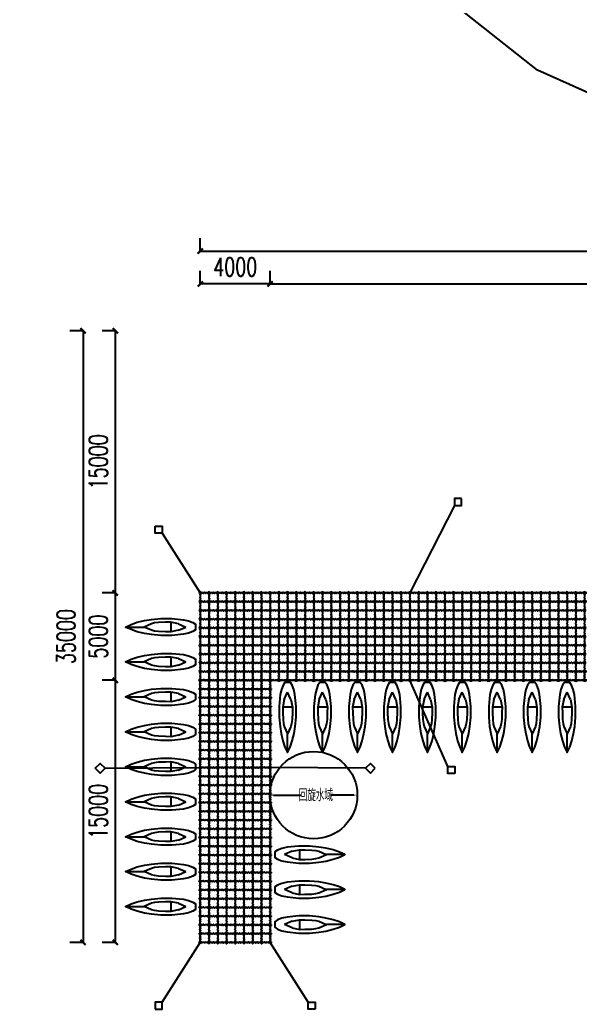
# Model space of a CAD drawing. Extents: x -2575501 to 16617496, y -2334620 to 1078419.
# Drawn here: x 7800254 to 7832337, y 340673 to 397293 of the extents above; entities that cross this region are included whole.
import ezdxf

# ---------------------------------------------------------------- set-up
doc = ezdxf.new("R2010")
doc.units = 0
doc.header["$LTSCALE"] = 10
doc.header["$MEASUREMENT"] = 0
for name, color, linetype in [('W-FLOAT_BOWL浮筒', 253, 'Continuous'), ('固定锚', 5, 'Continuous'), ('平面配景', 7, 'Continuous')]:
    doc.layers.add(name, color=color, linetype=linetype)
doc.styles.add('STANDARD_T3', font='simplex.shx', dxfattribs={"width": 0.7, "bigfont": 'gbcbig.shx'})
doc.dimstyles.new('W&&200', dxfattribs={"dimtxt": 700, "dimasz": 200, "dimexe": 500, "dimexo": 600, "dimgap": 200, "dimtad": 1, "dimdec": 0, "dimzin": 0, "dimdsep": 46, "dimtxsty": 'STANDARD_T3', "dimcen": 0.09, "dimclrd": 1, "dimclre": 1, "dimclrt": 7, "dimazin": 2, "dimtfac": 1, "dimtdec": 0, "dimtix": 1, "dimtmove": 2, "dimatfit": 3, "dimfxl": 100, "dimtolj": 1, "dimtzin": 0, "dimarcsym": 0})
doc.dimstyles.new('W__300', dxfattribs={"dimtxt": 1050, "dimasz": 300, "dimexe": 750, "dimexo": 900, "dimgap": 450, "dimtad": 1, "dimdec": 0, "dimzin": 0, "dimdsep": 46, "dimtxsty": 'STANDARD_T3', "dimblk": 'ARCHTICK', "dimcen": 0.09, "dimclrd": 1, "dimclre": 1, "dimclrt": 2, "dimadec": 0, "dimazin": 0, "dimtfac": 1, "dimtdec": 0, "dimtix": 1, "dimtmove": 2, "dimatfit": 3, "dimldrblk": 'ARCHTICK', "dimfxl": 1, "dimtolj": 1, "dimtzin": 0, "dimarcsym": 0})

# ---------------------------------------------------------------- blocks, each defined once
blk = doc.blocks.new('橙浮筒')
at = {"layer": 'W-FLOAT_BOWL浮筒', "color": 30}
for p, q in [((-549, 527), (-527, 549)), ((-549, 473), (-521, 445)), ((-549, 27), (-521, 55)), ((-516, 261), (-516, 239)), ((-484, 301), (-513, 268)), ((-484, 199), (-513, 232)), ((-500, 395), (-500, 351)), ((-500, 149), (-500, 105)), ((-484, 329), (-497, 345)), ((-484, 171), (-497, 155)), ((-481, 307), (-481, 323)), ((-481, 193), (-481, 177)), ((-445, 479), (-479, 445)), ((-479, 55), (-445, 21)), ((-473, 549), (-445, 521)), ((-351, 500), (-395, 500)), ((-351, 0), (-395, 0)), ((-329, 484), (-345, 497)), ((-307, 481), (-323, 481)), ((-301, 484), (-268, 513)), ((-297, -13), (-264, 16)), ((-239, 516), (-261, 516)), ((-242, 19), (-258, 19)), ((-203, -13), (-236, 16)), ((-199, 484), (-232, 513)), ((-193, 481), (-177, 481)), ((-171, 484), (-155, 497)), ((-105, 500), (-149, 500)), ((-105, 0), (-149, 0)), ((-27, 549), (-55, 521)), ((-55, 479), (-21, 445)), ((-21, 55), (-55, 21)), ((-19, 258), (-19, 242)), ((13, 297), (-16, 264)), ((13, 203), (-16, 236)), ((0, 395), (0, 351)), ((0, 149), (0, 105)), ((13, 333), (3, 345)), ((13, 167), (3, 155)), ((16, 304), (16, 326)), ((16, 196), (16, 174)), ((49, 473), (21, 445)), ((49, 27), (21, 55)), ((27, 549), (49, 527)), ((-527, -49), (-549, -27)), ((-473, -49), (-445, -21)), ((-333, -13), (-345, -3)), ((-304, -16), (-326, -16)), ((-196, -16), (-174, -16)), ((-167, -13), (-155, -3)), ((-27, -49), (-55, -21)), ((49, -27), (27, -49))]:
    blk.add_line(p, q, dxfattribs=at)
for centre, radius, start, end in [((-522, 500), 38, 135, 225), ((-522, 0), 38, 135, 225), ((-524, 500), 7, 90, 270), ((-524, 0), 7, 90, 270), ((-500, 522), 38, 45, 135), ((-500, 500), 25, 106.2602, 163.7398), ((-500, 500), 25, 196.2602, 253.7398), ((-500, 0), 25, 106.2602, 163.7398), ((-570, 395), 70, 0, 45), ((-570, 105), 70, 315, 0), ((-506, 261), 10, 137.7263, 180), ((-506, 239), 10, 180, 222.2737), ((-500, 524), 7, 0, 180), ((-500, 476), 7, 180, 0), ((-500, 24), 7, 0, 180), ((-430, 395), 70, 135, 180), ((-490, 351), 10, 180, 222.2737), ((-490, 149), 10, 137.7263, 180), ((-430, 105), 70, 180, 225), ((-500, 500), 25, 16.2602, 73.7398), ((-500, 500), 25, 286.2602, 343.7398), ((-500, 0), 25, 16.2602, 73.7398), ((-491, 323), 10, 0, 42.2737), ((-491, 307), 10, 317.7263, 0), ((-491, 193), 10, 0, 42.2737), ((-491, 177), 10, 317.7263, 0), ((-476, 500), 7, 270, 90), ((-476, 0), 7, 270, 90), ((-395, 570), 70, 225, 270), ((-395, 430), 70, 90, 135), ((-395, 70), 70, 225, 270), ((-395, -70), 70, 90, 135), ((-351, 490), 10, 47.7263, 90), ((-351, -10), 10, 47.7263, 90), ((-323, 491), 10, 227.7263, 270), ((-307, 491), 10, 270, 312.2737), ((-261, 506), 10, 90, 132.2737), ((-258, 9), 10, 90, 132.2737), ((-242, 9), 10, 47.7263, 90), ((-239, 506), 10, 47.7263, 90), ((-193, 491), 10, 227.7263, 270), ((-177, 491), 10, 270, 312.2737), ((-149, 490), 10, 90, 132.2737), ((-149, -10), 10, 90, 132.2737), ((-105, 570), 70, 270, 315), ((-105, 430), 70, 45, 90), ((-105, 70), 70, 270, 315), ((-105, -70), 70, 45, 90), ((-24, 500), 7, 90, 270), ((-24, 0), 7, 90, 270), ((0, 522), 38, 45, 135), ((0, 500), 25, 106.2602, 163.7398), ((0, 500), 25, 196.2602, 253.7398), ((0, 0), 25, 106.2602, 163.7398), ((-70, 395), 70, 0, 45), ((-70, 105), 70, 315, 0), ((-9, 258), 10, 137.7263, 180), ((-9, 242), 10, 180, 222.2737), ((0, 524), 7, 0, 180), ((0, 476), 7, 180, 0), ((0, 24), 7, 0, 180), ((70, 395), 70, 135, 180), ((10, 351), 10, 180, 222.2737), ((10, 149), 10, 137.7263, 180), ((70, 105), 70, 180, 225), ((0, 500), 25, 16.2602, 73.7398), ((0, 500), 25, 286.2602, 343.7398), ((0, 0), 25, 16.2602, 73.7398), ((6, 326), 10, 0, 42.2737), ((6, 304), 10, 317.7263, 0), ((6, 196), 10, 0, 42.2737), ((6, 174), 10, 317.7263, 0), ((24, 500), 7, 270, 90), ((24, 0), 7, 270, 90), ((22, 500), 38, 315, 45), ((22, 0), 38, 315, 45), ((-500, -22), 38, 225, 315), ((-500, 0), 25, 196.2602, 253.7398), ((-500, -24), 7, 180, 0), ((-500, 0), 25, 286.2602, 343.7398), ((-326, -6), 10, 227.7263, 270), ((-304, -6), 10, 270, 312.2737), ((-196, -6), 10, 227.7263, 270), ((-174, -6), 10, 270, 312.2737), ((0, -22), 38, 225, 315), ((0, 0), 25, 196.2602, 253.7398), ((0, -24), 7, 180, 0), ((0, 0), 25, 286.2602, 343.7398)]:
    blk.add_arc(centre, radius, start, end, dxfattribs=at)
blk = doc.blocks.new('*U209')
blk.add_blockref('橙浮筒', (250, -250))
blk = doc.blocks.new('*U210')
at = {"color": 0, "linetype": 'ByBlock', "lineweight": -2, "transparency": 16777216}
for p in [(0, 0), (500, 0), (1000, 0), (1500, 0), (2000, 0), (2500, 0), (3000, 0), (3500, 0), (4000, 0), (4500, 0), (5000, 0), (5500, 0), (6000, 0), (6500, 0), (7000, 0), (7500, 0), (8000, 0), (8500, 0), (9000, 0), (9500, 0), (10000, 0), (10500, 0), (11000, 0), (11500, 0), (12000, 0), (12500, 0), (13000, 0), (13500, 0), (14000, 0), (14500, 0), (15000, 0), (15500, 0), (16000, 0), (16500, 0), (17000, 0), (17500, 0), (18000, 0), (18500, 0), (19000, 0), (19500, 0), (20000, 0), (20500, 0), (21000, 0), (21500, 0), (22000, 0), (22500, 0), (23000, 0), (23500, 0), (24000, 0), (24500, 0), (25000, 0), (25500, 0), (26000, 0), (26500, 0), (27000, 0), (27500, 0), (28000, 0), (28500, 0), (29000, 0), (29500, 0), (30000, 0), (30500, 0), (31000, 0), (31500, 0), (32000, 0), (32500, 0), (33000, 0), (33500, 0), (34000, 0), (34500, 0), (35000, 0), (35500, 0), (36000, 0), (36500, 0), (37000, 0), (37500, 0), (38000, 0), (38500, 0), (39000, 0), (39500, 0), (40000, 0), (40500, 0), (41000, 0), (41500, 0), (42000, 0), (42500, 0), (43000, 0), (43500, 0), (44000, 0), (44500, 0), (45000, 0), (45500, 0), (46000, 0), (46500, 0), (47000, 0), (47500, 0), (48000, 0)]:
    blk.add_blockref('*U209', p, dxfattribs=at)
blk = doc.blocks.new('*U225')
blk.add_blockref('橙浮筒', (250, -250))
blk = doc.blocks.new('*U226')
at = {"color": 0, "linetype": 'ByBlock', "lineweight": -2, "transparency": 16777216}
for p in [(0, 0), (0, -500), (0, -1000), (0, -1500), (0, -2000), (0, -2500), (0, -3000), (0, -3500), (0, -4000)]:
    blk.add_blockref('*U225', p, dxfattribs=at)
blk = doc.blocks.new('*U229')
blk.add_blockref('橙浮筒', (250, -250))
blk = doc.blocks.new('*U230')
at = {"color": 0, "linetype": 'ByBlock', "lineweight": -2, "transparency": 16777216}
for p in [(0, 0), (500, 0), (1000, 0), (1500, 0), (2000, 0), (2500, 0), (3000, 0), (3500, 0), (4000, 0), (4500, 0), (5000, 0), (5500, 0), (6000, 0), (6500, 0), (7000, 0), (7500, 0), (8000, 0), (8500, 0), (9000, 0), (9500, 0), (10000, 0), (10500, 0), (11000, 0), (11500, 0), (12000, 0), (12500, 0), (13000, 0), (13500, 0), (14000, 0), (14500, 0), (15000, 0), (15500, 0), (16000, 0), (16500, 0), (17000, 0), (17500, 0), (18000, 0), (18500, 0), (19000, 0), (19500, 0), (20000, 0), (20500, 0), (21000, 0), (21500, 0), (22000, 0), (22500, 0), (23000, 0), (23500, 0), (24000, 0), (24500, 0), (25000, 0), (25500, 0), (26000, 0), (26500, 0), (27000, 0), (27500, 0)]:
    blk.add_blockref('*U229', p, dxfattribs=at)
blk = doc.blocks.new('*U231')
blk.add_blockref('橙浮筒', (250, -250))
blk = doc.blocks.new('*U232')
at = {"color": 0, "linetype": 'ByBlock', "lineweight": -2, "transparency": 16777216}
for p in [(0, 0), (0, -500), (0, -1000), (0, -1500), (0, -2000), (0, -2500), (0, -3000), (0, -3500), (0, -4000), (0, -4500), (0, -5000), (0, -5500), (0, -6000), (0, -6500), (0, -7000), (0, -7500), (0, -8000), (0, -8500), (0, -9000), (0, -9500), (0, -10000), (0, -10500), (0, -11000), (0, -11500), (0, -12000), (0, -12500), (0, -13000), (0, -13500), (0, -14000), (0, -14500)]:
    blk.add_blockref('*U231', p, dxfattribs=at)
blk = doc.blocks.new('*U217')
blk.add_blockref('橙浮筒', (250, -250))
blk = doc.blocks.new('*U218')
at = {"color": 0, "linetype": 'ByBlock', "lineweight": -2, "transparency": 16777216}
for p in [(0, 0), (0, -500), (0, -1000), (0, -1500), (0, -2000), (0, -2500), (0, -3000), (0, -3500), (0, -4000), (0, -4500), (0, -5000), (0, -5500), (0, -6000), (0, -6500), (0, -7000), (0, -7500), (0, -8000), (0, -8500), (0, -9000), (0, -9500), (0, -10000), (0, -10500), (0, -11000), (0, -11500), (0, -12000), (0, -12500), (0, -13000), (0, -13500), (0, -14000), (0, -14500)]:
    blk.add_blockref('*U217', p, dxfattribs=at)
blk = doc.blocks.new('*U215')
blk.add_blockref('橙浮筒', (250, -250))
blk = doc.blocks.new('*U216')
at = {"color": 0, "linetype": 'ByBlock', "lineweight": -2, "transparency": 16777216}
for p in [(0, 0), (500, 0), (1000, 0), (1500, 0), (2000, 0), (2500, 0)]:
    blk.add_blockref('*U215', p, dxfattribs=at)
blk = doc.blocks.new('蓝浮筒')
at = {"layer": 'W-FLOAT_BOWL浮筒', "color": 5}
for p, q in [((-549, 527), (-527, 549)), ((-549, 473), (-521, 445)), ((-549, 27), (-521, 55)), ((-516, 261), (-516, 239)), ((-484, 301), (-513, 268)), ((-484, 199), (-513, 232)), ((-500, 395), (-500, 351)), ((-500, 149), (-500, 105)), ((-484, 329), (-497, 345)), ((-484, 171), (-497, 155)), ((-481, 307), (-481, 323)), ((-481, 193), (-481, 177)), ((-445, 479), (-479, 445)), ((-479, 55), (-445, 21)), ((-473, 549), (-445, 521)), ((-351, 500), (-395, 500)), ((-351, 0), (-395, 0)), ((-329, 484), (-345, 497)), ((-307, 481), (-323, 481)), ((-301, 484), (-268, 513)), ((-297, -13), (-264, 16)), ((-239, 516), (-261, 516)), ((-242, 19), (-258, 19)), ((-203, -13), (-236, 16)), ((-199, 484), (-232, 513)), ((-193, 481), (-177, 481)), ((-171, 484), (-155, 497)), ((-105, 500), (-149, 500)), ((-105, 0), (-149, 0)), ((-27, 549), (-55, 521)), ((-55, 479), (-21, 445)), ((-21, 55), (-55, 21)), ((-19, 258), (-19, 242)), ((13, 297), (-16, 264)), ((13, 203), (-16, 236)), ((0, 395), (0, 351)), ((0, 149), (0, 105)), ((13, 333), (3, 345)), ((13, 167), (3, 155)), ((16, 304), (16, 326)), ((16, 196), (16, 174)), ((49, 473), (21, 445)), ((49, 27), (21, 55)), ((27, 549), (49, 527)), ((-527, -49), (-549, -27)), ((-473, -49), (-445, -21)), ((-333, -13), (-345, -3)), ((-304, -16), (-326, -16)), ((-196, -16), (-174, -16)), ((-167, -13), (-155, -3)), ((-27, -49), (-55, -21)), ((49, -27), (27, -49))]:
    blk.add_line(p, q, dxfattribs=at)
for centre, radius, start, end in [((-522, 500), 38, 135, 225), ((-522, 0), 38, 135, 225), ((-524, 500), 7, 90, 270), ((-524, 0), 7, 90, 270), ((-500, 522), 38, 45, 135), ((-500, 500), 25, 106.2602, 163.7398), ((-500, 500), 25, 196.2602, 253.7398), ((-500, 0), 25, 106.2602, 163.7398), ((-570, 395), 70, 0, 45), ((-570, 105), 70, 315, 0), ((-506, 261), 10, 137.7263, 180), ((-506, 239), 10, 180, 222.2737), ((-500, 524), 7, 0, 180), ((-500, 476), 7, 180, 0), ((-500, 24), 7, 0, 180), ((-430, 395), 70, 135, 180), ((-490, 351), 10, 180, 222.2737), ((-490, 149), 10, 137.7263, 180), ((-430, 105), 70, 180, 225), ((-500, 500), 25, 16.2602, 73.7398), ((-500, 500), 25, 286.2602, 343.7398), ((-500, 0), 25, 16.2602, 73.7398), ((-491, 323), 10, 0, 42.2737), ((-491, 307), 10, 317.7263, 0), ((-491, 193), 10, 0, 42.2737), ((-491, 177), 10, 317.7263, 0), ((-476, 500), 7, 270, 90), ((-476, 0), 7, 270, 90), ((-395, 570), 70, 225, 270), ((-395, 430), 70, 90, 135), ((-395, 70), 70, 225, 270), ((-395, -70), 70, 90, 135), ((-351, 490), 10, 47.7263, 90), ((-351, -10), 10, 47.7263, 90), ((-323, 491), 10, 227.7263, 270), ((-307, 491), 10, 270, 312.2737), ((-261, 506), 10, 90, 132.2737), ((-258, 9), 10, 90, 132.2737), ((-242, 9), 10, 47.7263, 90), ((-239, 506), 10, 47.7263, 90), ((-193, 491), 10, 227.7263, 270), ((-177, 491), 10, 270, 312.2737), ((-149, 490), 10, 90, 132.2737), ((-149, -10), 10, 90, 132.2737), ((-105, 570), 70, 270, 315), ((-105, 430), 70, 45, 90), ((-105, 70), 70, 270, 315), ((-105, -70), 70, 45, 90), ((-24, 500), 7, 90, 270), ((-24, 0), 7, 90, 270), ((0, 522), 38, 45, 135), ((0, 500), 25, 106.2602, 163.7398), ((0, 500), 25, 196.2602, 253.7398), ((0, 0), 25, 106.2602, 163.7398), ((-70, 395), 70, 0, 45), ((-70, 105), 70, 315, 0), ((-9, 258), 10, 137.7263, 180), ((-9, 242), 10, 180, 222.2737), ((0, 524), 7, 0, 180), ((0, 476), 7, 180, 0), ((0, 24), 7, 0, 180), ((70, 395), 70, 135, 180), ((10, 351), 10, 180, 222.2737), ((10, 149), 10, 137.7263, 180), ((70, 105), 70, 180, 225), ((0, 500), 25, 16.2602, 73.7398), ((0, 500), 25, 286.2602, 343.7398), ((0, 0), 25, 16.2602, 73.7398), ((6, 326), 10, 0, 42.2737), ((6, 304), 10, 317.7263, 0), ((6, 196), 10, 0, 42.2737), ((6, 174), 10, 317.7263, 0), ((24, 500), 7, 270, 90), ((24, 0), 7, 270, 90), ((22, 500), 38, 315, 45), ((22, 0), 38, 315, 45), ((-500, -22), 38, 225, 315), ((-500, 0), 25, 196.2602, 253.7398), ((-500, -24), 7, 180, 0), ((-500, 0), 25, 286.2602, 343.7398), ((-326, -6), 10, 227.7263, 270), ((-304, -6), 10, 270, 312.2737), ((-196, -6), 10, 227.7263, 270), ((-174, -6), 10, 270, 312.2737), ((0, -22), 38, 225, 315), ((0, 0), 25, 196.2602, 253.7398), ((0, -24), 7, 180, 0), ((0, 0), 25, 286.2602, 343.7398)]:
    blk.add_arc(centre, radius, start, end, dxfattribs=at)
blk = doc.blocks.new('*U249')
blk.add_blockref('蓝浮筒', (250, -250))
blk = doc.blocks.new('*U250')
at = {"color": 0, "linetype": 'ByBlock', "lineweight": -2, "transparency": 16777216}
for p in [(0, 3500), (500, 3500), (1000, 3500), (1500, 3500), (2000, 3500), (2500, 3500), (3000, 3500), (3500, 3500), (4000, 3500), (4500, 3500), (5000, 3500), (5500, 3500), (6000, 3500), (6500, 3500), (7000, 3500), (7500, 3500), (8000, 3500), (8500, 3500), (9000, 3500), (9500, 3500), (10000, 3500), (10500, 3500), (11000, 3500), (11500, 3500), (12000, 3500), (12500, 3500), (13000, 3500), (13500, 3500), (14000, 3500), (14500, 3500), (15000, 3500), (15500, 3500), (16000, 3500), (16500, 3500), (17000, 3500), (17500, 3500), (18000, 3500), (18500, 3500), (19000, 3500), (19500, 3500), (20000, 3500), (20500, 3500), (21000, 3500), (0, 3000), (500, 3000), (1000, 3000), (1500, 3000), (2000, 3000), (2500, 3000), (3000, 3000), (3500, 3000), (4000, 3000), (4500, 3000), (5000, 3000), (5500, 3000), (6000, 3000), (6500, 3000), (7000, 3000), (7500, 3000), (8000, 3000), (8500, 3000), (9000, 3000), (9500, 3000), (10000, 3000), (10500, 3000), (11000, 3000), (11500, 3000), (12000, 3000), (12500, 3000), (13000, 3000), (13500, 3000), (14000, 3000), (14500, 3000), (15000, 3000), (15500, 3000), (16000, 3000), (16500, 3000), (17000, 3000), (17500, 3000), (18000, 3000), (18500, 3000), (19000, 3000), (19500, 3000), (20000, 3000), (20500, 3000), (21000, 3000), (0, 2500), (0, 2000), (500, 2500), (500, 2000), (1000, 2500), (1000, 2000), (1500, 2500), (1500, 2000), (2000, 2500), (2000, 2000), (2500, 2500), (2500, 2000), (3000, 2500), (3000, 2000), (3500, 2500), (3500, 2000), (4000, 2500), (4000, 2000), (4500, 2500), (4500, 2000), (5000, 2500), (5000, 2000), (5500, 2500), (5500, 2000), (6000, 2500), (6000, 2000), (6500, 2500), (6500, 2000), (7000, 2500), (7000, 2000), (7500, 2500), (7500, 2000), (8000, 2500), (8000, 2000), (8500, 2500), (8500, 2000), (9000, 2500), (9000, 2000), (9500, 2500), (9500, 2000), (10000, 2500), (10000, 2000), (10500, 2500), (10500, 2000), (11000, 2500), (11000, 2000), (11500, 2500), (11500, 2000), (12000, 2500), (12000, 2000), (12500, 2500), (12500, 2000), (13000, 2500), (13000, 2000), (13500, 2500), (13500, 2000), (14000, 2500), (14000, 2000), (14500, 2500), (14500, 2000), (15000, 2500), (15000, 2000), (15500, 2500), (15500, 2000), (16000, 2500), (16000, 2000), (16500, 2500), (16500, 2000), (17000, 2500), (17000, 2000), (17500, 2500), (17500, 2000), (18000, 2500), (18000, 2000), (18500, 2500), (18500, 2000), (19000, 2500), (19000, 2000), (19500, 2500), (19500, 2000), (20000, 2500), (20000, 2000), (20500, 2500), (20500, 2000), (21000, 2500), (21000, 2000), (0, 1500), (500, 1500), (1000, 1500), (1500, 1500), (2000, 1500), (2500, 1500), (3000, 1500), (3500, 1500), (4000, 1500), (4500, 1500), (5000, 1500), (5500, 1500), (6000, 1500), (6500, 1500), (7000, 1500), (7500, 1500), (8000, 1500), (8500, 1500), (9000, 1500), (9500, 1500), (10000, 1500), (10500, 1500), (11000, 1500), (11500, 1500), (12000, 1500), (12500, 1500), (13000, 1500), (13500, 1500), (14000, 1500), (14500, 1500), (15000, 1500), (15500, 1500), (16000, 1500), (16500, 1500), (17000, 1500), (17500, 1500), (18000, 1500), (18500, 1500), (19000, 1500), (19500, 1500), (20000, 1500), (20500, 1500), (21000, 1500), (0, 1000), (500, 1000), (1000, 1000), (1500, 1000), (2000, 1000), (2500, 1000), (3000, 1000), (3500, 1000), (4000, 1000), (4500, 1000), (5000, 1000), (5500, 1000), (6000, 1000), (6500, 1000), (7000, 1000), (7500, 1000), (8000, 1000), (8500, 1000), (9000, 1000), (9500, 1000), (10000, 1000), (10500, 1000), (11000, 1000), (11500, 1000), (12000, 1000), (12500, 1000), (13000, 1000), (13500, 1000), (14000, 1000), (14500, 1000), (15000, 1000), (15500, 1000), (16000, 1000), (16500, 1000), (17000, 1000), (17500, 1000), (18000, 1000), (18500, 1000), (19000, 1000), (19500, 1000), (20000, 1000), (20500, 1000), (21000, 1000), (0, 500), (500, 500), (1000, 500), (1500, 500), (2000, 500), (2500, 500), (3000, 500), (3500, 500), (4000, 500), (4500, 500), (5000, 500), (5500, 500), (6000, 500), (6500, 500), (7000, 500), (7500, 500), (8000, 500), (8500, 500), (9000, 500), (9500, 500), (10000, 500), (10500, 500), (11000, 500), (11500, 500), (12000, 500), (12500, 500), (13000, 500), (13500, 500), (14000, 500), (14500, 500), (15000, 500), (15500, 500), (16000, 500), (16500, 500), (17000, 500), (17500, 500), (18000, 500), (18500, 500), (19000, 500), (19500, 500), (20000, 500), (20500, 500), (21000, 500), (0, 0), (500, 0), (1000, 0), (1500, 0), (2000, 0), (2500, 0), (3000, 0), (3500, 0), (4000, 0), (4500, 0), (5000, 0), (5500, 0), (6000, 0), (6500, 0), (7000, 0), (7500, 0), (8000, 0), (8500, 0), (9000, 0), (9500, 0), (10000, 0), (10500, 0), (11000, 0), (11500, 0), (12000, 0), (12500, 0), (13000, 0), (13500, 0), (14000, 0), (14500, 0), (15000, 0), (15500, 0), (16000, 0), (16500, 0), (17000, 0), (17500, 0), (18000, 0), (18500, 0), (19000, 0), (19500, 0), (20000, 0), (20500, 0), (21000, 0)]:
    blk.add_blockref('*U249', p, dxfattribs=at)
blk = doc.blocks.new('*U241')
blk.add_blockref('蓝浮筒', (250, -250))
blk = doc.blocks.new('*U242')
at = {"color": 0, "linetype": 'ByBlock', "lineweight": -2, "transparency": 16777216}
for p in [(0, 14500), (500, 14500), (1000, 14500), (1500, 14500), (2000, 14500), (2500, 14500), (0, 14000), (500, 14000), (1000, 14000), (1500, 14000), (2000, 14000), (2500, 14000), (0, 13500), (500, 13500), (1000, 13500), (1500, 13500), (2000, 13500), (2500, 13500), (0, 13000), (500, 13000), (1000, 13000), (1500, 13000), (2000, 13000), (2500, 13000), (0, 12500), (500, 12500), (1000, 12500), (1500, 12500), (2000, 12500), (2500, 12500), (0, 12000), (500, 12000), (1000, 12000), (1500, 12000), (2000, 12000), (2500, 12000), (0, 11500), (500, 11500), (1000, 11500), (1500, 11500), (2000, 11500), (2500, 11500), (0, 11000), (0, 10500), (500, 11000), (500, 10500), (1000, 11000), (1000, 10500), (1500, 11000), (1500, 10500), (2000, 11000), (2000, 10500), (2500, 11000), (2500, 10500), (0, 10000), (500, 10000), (1000, 10000), (1500, 10000), (2000, 10000), (2500, 10000), (0, 9500), (500, 9500), (1000, 9500), (1500, 9500), (2000, 9500), (2500, 9500), (0, 9000), (500, 9000), (1000, 9000), (1500, 9000), (2000, 9000), (2500, 9000), (0, 8500), (500, 8500), (1000, 8500), (1500, 8500), (2000, 8500), (2500, 8500), (0, 8000), (500, 8000), (1000, 8000), (1500, 8000), (2000, 8000), (2500, 8000), (0, 7500), (500, 7500), (1000, 7500), (1500, 7500), (2000, 7500), (2500, 7500), (0, 7000), (0, 6500), (500, 7000), (500, 6500), (1000, 7000), (1000, 6500), (1500, 7000), (1500, 6500), (2000, 7000), (2000, 6500), (2500, 7000), (2500, 6500), (0, 6000), (500, 6000), (1000, 6000), (1500, 6000), (2000, 6000), (2500, 6000), (0, 5500), (500, 5500), (1000, 5500), (1500, 5500), (2000, 5500), (2500, 5500), (0, 5000), (500, 5000), (1000, 5000), (1500, 5000), (2000, 5000), (2500, 5000), (0, 4500), (500, 4500), (1000, 4500), (1500, 4500), (2000, 4500), (2500, 4500), (0, 4000), (500, 4000), (1000, 4000), (1500, 4000), (2000, 4000), (2500, 4000), (0, 3500), (500, 3500), (1000, 3500), (1500, 3500), (2000, 3500), (2500, 3500), (0, 3000), (500, 3000), (1000, 3000), (1500, 3000), (2000, 3000), (2500, 3000), (0, 2500), (0, 2000), (500, 2500), (500, 2000), (1000, 2500), (1000, 2000), (1500, 2500), (1500, 2000), (2000, 2500), (2000, 2000), (2500, 2500), (2500, 2000), (0, 1500), (500, 1500), (1000, 1500), (1500, 1500), (2000, 1500), (2500, 1500), (0, 1000), (500, 1000), (1000, 1000), (1500, 1000), (2000, 1000), (2500, 1000), (0, 500), (500, 500), (1000, 500), (1500, 500), (2000, 500), (2500, 500), (0, 0), (500, 0), (1000, 0), (1500, 0), (2000, 0), (2500, 0)]:
    blk.add_blockref('*U241', p, dxfattribs=at)
blk = doc.blocks.new('*U243')
at = {"color": 5, "const_width": 20, "elevation": 0}
blk.add_lwpolyline([(100, 0, 1), (-100, 0, 1)], format="xyb", close=True, dxfattribs=at)
blk = doc.blocks.new('*U244')
at = {"color": 0, "linetype": 'ByBlock', "lineweight": -2, "transparency": 16777216}
for p in [(0, 0), (2000, 0), (4000, 0), (6000, 0), (8000, 0), (10000, 0), (12000, 0), (14000, 0), (16000, 0)]:
    blk.add_blockref('*U243', p, dxfattribs=at)
blk = doc.blocks.new('渔船')
at = {"layer": '平面配景'}
for p, q in [((-810, -178), (-1241, 10)), ((-810, 200), (-1237, 11)), ((-810, 200), (-378, 287)), ((-378, 287), (-378, -265)), ((-378, 287), (-70, 283)), ((-70, 283), (332, 268)), ((332, 268), (553, 240)), ((553, 240), (727, 200)), ((727, 200), (1154, 11)), ((727, -178), (1157, 10)), ((2210, 11), (1156, 11)), ((-810, -178), (-378, -265)), ((-378, -265), (-70, -261)), ((-70, -261), (332, -245)), ((332, -245), (553, -218)), ((553, -218), (727, -178))]:
    blk.add_line(p, q, dxfattribs=at)
blk.add_lwpolyline([(190, -478), (727, -423), (1129, -360), (1555, -257), (1902, -139), (2210, 11), (1902, 161), (1555, 279), (1129, 382), (727, 445), (190, 500), (-425, 500), (-1096, 429), (-1396, 366), (-1640, 272), (-1790, 169), (-1790, -147), (-1640, -249), (-1396, -344), (-1096, -407), (-425, -478)], close=True, dxfattribs=at)
blk = doc.blocks.new('*U245')
at = {"rotation": 270}
blk.add_blockref('渔船', (-11, 210), dxfattribs=at)
blk = doc.blocks.new('*U246')
at = {"color": 0, "linetype": 'ByBlock', "lineweight": -2, "transparency": 16777216}
for p in [(0, 0), (2000, 0), (4000, 0), (6000, 0), (8000, 0), (10000, 0), (12000, 0), (14000, 0), (16000, 0)]:
    blk.add_blockref('*U245', p, dxfattribs=at)
blk = doc.blocks.new('*U247')
at = {"rotation": 180}
blk.add_blockref('渔船', (210, 11), dxfattribs=at)
blk = doc.blocks.new('*U248')
at = {"color": 0, "linetype": 'ByBlock', "lineweight": -2, "transparency": 16777216}
for p in [(0, 0), (0, -2000), (0, -4000), (0, -6000), (0, -8000), (0, -10000), (0, -12000), (0, -14000), (0, -16000)]:
    blk.add_blockref('*U247', p, dxfattribs=at)
blk = doc.blocks.new('*U219')
at = {"color": 5, "const_width": 20, "elevation": 0}
blk.add_lwpolyline([(100, 0, 1), (-100, 0, 1)], format="xyb", close=True, dxfattribs=at)
blk = doc.blocks.new('*U220')
at = {"color": 0, "linetype": 'ByBlock', "lineweight": -2, "transparency": 16777216}
for p in [(0, 0), (2000, 0), (4000, 0), (6000, 0), (8000, 0), (10000, 0), (12000, 0), (14000, 0), (16000, 0)]:
    blk.add_blockref('*U219', p, dxfattribs=at)
blk = doc.blocks.new('*U221')
at = {"rotation": 180}
blk.add_blockref('渔船', (210, 11), dxfattribs=at)
blk = doc.blocks.new('*U222')
at = {"color": 0, "linetype": 'ByBlock', "lineweight": -2, "transparency": 16777216}
for p in [(0, 0), (0, -2000), (0, -4000)]:
    blk.add_blockref('*U221', p, dxfattribs=at)
blk = doc.blocks.new('*U223')
at = {"color": 5, "const_width": 20, "elevation": 0}
blk.add_lwpolyline([(100, 0, 1), (-100, 0, 1)], format="xyb", close=True, dxfattribs=at)
blk = doc.blocks.new('*U224')
at = {"color": 0, "linetype": 'ByBlock', "lineweight": -2, "transparency": 16777216}
for p in [(0, 0), (2000, 0), (4000, 0)]:
    blk.add_blockref('*U223', p, dxfattribs=at)
blk = doc.blocks.new('_ArchTick')
at = {"color": 0, "linetype": 'ByBlock', "const_width": 0.4}
blk.add_lwpolyline([(-0.5, -0.5), (0.5, 0.5)], dxfattribs=at)
blk = doc.blocks.new('*D252')
at = {"color": 1, "lineweight": -2, "transparency": 16777216}
for p, q in [((7814587, 382173), (7814587, 382924)), ((7858587, 382173), (7858587, 382924)), ((7814587, 382174), (7858587, 382174))]:
    blk.add_line(p, q, dxfattribs=at)
at = {"layer": 'Defpoints', "color": 0, "transparency": 16777216}
for p in [(7858587, 382174), (7858587, 364496), (7814587, 359496)]:
    blk.add_point(p, dxfattribs=at)
at = {"color": 1, "lineweight": -2, "transparency": 16777216, "xscale": 300, "yscale": 300, "zscale": 300, "rotation": 180}
blk.add_blockref('_ArchTick', (7814587, 382174), dxfattribs=at)
at = {"color": 1, "lineweight": -2, "transparency": 16777216, "xscale": 300, "yscale": 300, "zscale": 300}
blk.add_blockref('_ArchTick', (7858587, 382174), dxfattribs=at)
at = {"color": 0, "transparency": 16777216, "insert": (7836587, 383149), "char_height": 1050, "attachment_point": 5, "style": 'STANDARD_T3'}
blk.add_mtext('\\A1;44000', dxfattribs=at)
blk = doc.blocks.new('*D251')
at = {"color": 1, "lineweight": -2, "transparency": 16777216}
for p, q in [((7810587, 384052), (7810587, 384803)), ((7910587, 384052), (7910587, 384803)), ((7810587, 384053), (7910587, 384053))]:
    blk.add_line(p, q, dxfattribs=at)
at = {"layer": 'Defpoints', "color": 0, "transparency": 16777216}
for p in [(7910587, 384053), (7810587, 364496), (7910587, 364496)]:
    blk.add_point(p, dxfattribs=at)
at = {"color": 1, "lineweight": -2, "transparency": 16777216, "xscale": 300, "yscale": 300, "zscale": 300, "rotation": 180}
blk.add_blockref('_ArchTick', (7810587, 384053), dxfattribs=at)
at = {"color": 1, "lineweight": -2, "transparency": 16777216, "xscale": 300, "yscale": 300, "zscale": 300}
blk.add_blockref('_ArchTick', (7910587, 384053), dxfattribs=at)
at = {"color": 0, "transparency": 16777216, "insert": (7860587, 385028), "char_height": 1050, "attachment_point": 5, "style": 'STANDARD_T3'}
blk.add_mtext('\\A1;100000', dxfattribs=at)
blk = doc.blocks.new('*D255')
at = {"color": 1, "lineweight": -2, "transparency": 16777216}
for p, q in [((7814776, 352924), (7816340, 352924)), ((7819376, 352924), (7818070, 352924))]:
    blk.add_line(p, q, dxfattribs=at)
at = {"color": 1, "transparency": 16777216}
for points in [[(7814776, 352957), (7814776, 352891), (7814576, 352924)], [(7819376, 352957), (7819376, 352891), (7819576, 352924)]]:
    blk.add_solid(points, dxfattribs=at)
at = {"layer": 'Defpoints', "color": 0, "transparency": 16777216}
for p in [(7814576, 352924), (7819576, 352924)]:
    blk.add_point(p, dxfattribs=at)
at = {"color": 7, "transparency": 16777216, "insert": (7817205, 352924), "char_height": 700, "attachment_point": 5, "style": 'STANDARD_T3'}
blk.add_mtext('\\A1;回旋水域', dxfattribs=at)
blk = doc.blocks.new('*D275')
at = {"color": 1, "lineweight": -2, "transparency": 16777216}
for p, q in [((7805724, 379496), (7804973, 379496)), ((7805723, 379496), (7805723, 364496)), ((7805724, 364496), (7804973, 364496))]:
    blk.add_line(p, q, dxfattribs=at)
at = {"layer": 'Defpoints', "color": 0, "transparency": 16777216}
for p in [(7858587, 379496), (7805723, 364496), (7810587, 364496)]:
    blk.add_point(p, dxfattribs=at)
at = {"color": 1, "lineweight": -2, "transparency": 16777216, "xscale": 300, "yscale": 300, "zscale": 300}
for p, rotation in [((7805723, 379496), 90), ((7805723, 364496), 270)]:
    blk.add_blockref('_ArchTick', p, dxfattribs=dict(at, rotation=rotation))
at = {"color": 0, "transparency": 16777216, "insert": (7804748, 371996), "char_height": 1050, "attachment_point": 5, "rotation": 90, "style": 'STANDARD_T3'}
blk.add_mtext('\\A1;15000', dxfattribs=at)
blk = doc.blocks.new('*D276')
at = {"color": 1, "lineweight": -2, "transparency": 16777216}
for p, q in [((7805724, 364496), (7804973, 364496)), ((7805723, 364496), (7805723, 359496)), ((7805724, 359496), (7804973, 359496))]:
    blk.add_line(p, q, dxfattribs=at)
at = {"layer": 'Defpoints', "color": 0, "transparency": 16777216}
for p in [(7810587, 364496), (7805723, 359496), (7810587, 359496)]:
    blk.add_point(p, dxfattribs=at)
at = {"color": 1, "lineweight": -2, "transparency": 16777216, "xscale": 300, "yscale": 300, "zscale": 300}
for p, rotation in [((7805723, 364496), 90), ((7805723, 359496), 270)]:
    blk.add_blockref('_ArchTick', p, dxfattribs=dict(at, rotation=rotation))
at = {"color": 0, "transparency": 16777216, "insert": (7804748, 361996), "char_height": 1050, "attachment_point": 5, "rotation": 90, "style": 'STANDARD_T3'}
blk.add_mtext('\\A1;5000', dxfattribs=at)
blk = doc.blocks.new('*D277')
at = {"color": 1, "lineweight": -2, "transparency": 16777216}
for p, q in [((7805724, 359496), (7804973, 359496)), ((7805723, 359496), (7805723, 344496)), ((7805724, 344496), (7804973, 344496))]:
    blk.add_line(p, q, dxfattribs=at)
at = {"layer": 'Defpoints', "color": 0, "transparency": 16777216}
for p in [(7810587, 359496), (7805723, 344496), (7810587, 344496)]:
    blk.add_point(p, dxfattribs=at)
at = {"color": 1, "lineweight": -2, "transparency": 16777216, "xscale": 300, "yscale": 300, "zscale": 300}
for p, rotation in [((7805723, 359496), 90), ((7805723, 344496), 270)]:
    blk.add_blockref('_ArchTick', p, dxfattribs=dict(at, rotation=rotation))
at = {"color": 0, "transparency": 16777216, "insert": (7804748, 351996), "char_height": 1050, "attachment_point": 5, "rotation": 90, "style": 'STANDARD_T3'}
blk.add_mtext('\\A1;15000', dxfattribs=at)
blk = doc.blocks.new('*D278')
at = {"color": 1, "lineweight": -2, "transparency": 16777216}
for p, q in [((7803875, 379496), (7803124, 379496)), ((7803874, 379496), (7803874, 344496)), ((7803875, 344496), (7803124, 344496))]:
    blk.add_line(p, q, dxfattribs=at)
at = {"layer": 'Defpoints', "color": 0, "transparency": 16777216}
for p in [(7858587, 379496), (7803874, 344496), (7810587, 344496)]:
    blk.add_point(p, dxfattribs=at)
at = {"color": 1, "lineweight": -2, "transparency": 16777216, "xscale": 300, "yscale": 300, "zscale": 300}
for p, rotation in [((7803874, 379496), 90), ((7803874, 344496), 270)]:
    blk.add_blockref('_ArchTick', p, dxfattribs=dict(at, rotation=rotation))
at = {"color": 0, "transparency": 16777216, "insert": (7802899, 361996), "char_height": 1050, "attachment_point": 5, "rotation": 90, "style": 'STANDARD_T3'}
blk.add_mtext('\\A1;35000', dxfattribs=at)
blk = doc.blocks.new('*D283')
at = {"color": 1, "lineweight": -2, "transparency": 16777216}
for p, q in [((7810587, 382173), (7810587, 382924)), ((7814587, 382173), (7814587, 382924)), ((7814587, 382174), (7810587, 382174))]:
    blk.add_line(p, q, dxfattribs=at)
at = {"layer": 'Defpoints', "color": 0, "transparency": 16777216}
for p in [(7810587, 382174), (7810587, 359496), (7814587, 359496)]:
    blk.add_point(p, dxfattribs=at)
at = {"color": 1, "lineweight": -2, "transparency": 16777216, "xscale": 300, "yscale": 300, "zscale": 300, "rotation": 180}
blk.add_blockref('_ArchTick', (7810587, 382174), dxfattribs=at)
at = {"color": 1, "lineweight": -2, "transparency": 16777216, "xscale": 300, "yscale": 300, "zscale": 300}
blk.add_blockref('_ArchTick', (7814587, 382174), dxfattribs=at)
at = {"color": 0, "transparency": 16777216, "insert": (7812587, 383149), "char_height": 1050, "attachment_point": 5, "style": 'STANDARD_T3'}
blk.add_mtext('\\A1;4000', dxfattribs=at)

msp = doc.modelspace()

# ---------------------------------------------------------------- linework, layer by layer
msp.add_lwpolyline([(7914170.1, 476295.5), (7914170.1, 442861.4), (7890318.5, 403140.3), (7865452.3, 382898.7, -0.15531), (7855328.9, 383023.6), (7829894.3, 394401.6), (7810813, 409495.6), (7765494.9, 419028.7), (7709841.1, 424589.7), (7699505.4, 442067), (7709841.1, 504032.1), (7684719.2, 597450.4), (7679429.5, 629833.5), (7662805.2, 657779.2), (7626818.5, 655824.9), (7594156.7, 636087.1), (7596086.8, 616316.3), (7586492.6, 575247.3), (7567311.4, 540031.9), (7562617.4, 497856.6), (7551044.8, 476292.5)], format="xyb")
at = {"color": 6, "const_width": 100}
msp.add_lwpolyline([(7859086.8, 379496.3), (7859086.8, 363996.3), (7811086.8, 363996.3), (7811086.8, 344996.3), (7814086.8, 344996.3), (7814086.8, 359996.3), (7842086.8, 359996.3), (7842086.8, 359996.3), (7842086.8, 359996.3), (7879086.8, 359996.3), (7879110.8, 359996.2), (7907086.8, 359996.3), (7907086.8, 344996.3), (7910086.8, 344996.3), (7910086.8, 363996.3), (7862086.8, 363996.3), (7862086.8, 379496.3)], dxfattribs=at)
at = {"color": 4}
msp.add_circle((7817075.7, 352923.9), 2500, dxfattribs=at)
at = {"layer": 'W-FLOAT_BOWL浮筒'}
for points in [[(7810586.8, 359496.3), (7910586.8, 359496.3), (7910586.8, 364496.3), (7810586.8, 364496.3)], [(7810586.8, 359496.3), (7814586.8, 359496.3), (7814586.8, 344496.3), (7810586.8, 344496.3)]]:
    msp.add_lwpolyline(points, close=True, dxfattribs=at)
at = {"layer": '固定锚'}
for points in [[(7825532.1, 369897), (7825132.1, 369897), (7825132.1, 369497), (7825532.1, 369497)], [(7808008.5, 368319.6), (7808408.5, 368319.6), (7808408.5, 367919.6), (7808008.5, 367919.6)], [(7804568.8, 354459.6), (7804851.7, 354742.4), (7805134.5, 354459.6), (7804851.6, 354176.7)], [(7820604.7, 354459.6), (7820321.9, 354742.4), (7820039, 354459.6), (7820321.9, 354176.7)], [(7825165, 354157.1), (7824765, 354157.1), (7824765, 354557.1), (7825165, 354557.1)], [(7808008.5, 340672.9), (7808408.5, 340672.9), (7808408.5, 341072.9), (7808008.5, 341072.9)], [(7817165, 340672.9), (7816765, 340672.9), (7816765, 341072.9), (7817165, 341072.9)]]:
    msp.add_lwpolyline(points, close=True, dxfattribs=at)
for points in [[(7825132.1, 369497), (7822586.8, 364496.3)], [(7808408.5, 367919.6), (7810586.8, 364496.3)], [(7824765, 354557.1), (7822586.8, 359496.3)], [(7805134.5, 354459.6), (7810591.7, 354496.3)], [(7820039, 354459.6), (7814581.9, 354496.3)], [(7808408.5, 341072.9), (7810586.8, 344496.3)], [(7816765, 341072.9), (7814586.8, 344496.3)]]:
    msp.add_lwpolyline(points, dxfattribs=at)

# ---------------------------------------------------------------- block references
for name, p in [('*U210', (7810836.8, 364246.3)), ('*U226', (7810836.8, 363746.3)), ('*U250', (7811336.8, 360246.3)), ('*U244', (7815586.8, 360005.1, 0)), ('*U242', (7811336.8, 345246.3)), ('*U246', (7815585.8, 357369.6)), ('*U216', (7811336.8, 344746.3))]:
    msp.add_blockref(name, p)
at = {"xscale": -1}
for name, p, rotation in [('*U248', (7808315.7, 346545.1), 180), ('*U220', (7811086.8, 346496.3, 0), 270), ('*U232', (7810836.8, 344746.3), 180), ('*U230', (7814336.8, 359746.3), 180), ('*U218', (7814336.8, 344746.3), 180)]:
    msp.add_blockref(name, p, dxfattribs=dict(at, rotation=rotation))
for name, p, rotation in [('*U222', (7816857.8, 345519), 180), ('*U224', (7814086.8, 345496.3, 0), 90.00000000000001)]:
    msp.add_blockref(name, p, dxfattribs=dict(rotation=rotation))

# ---------------------------------------------------------------- dimensions: what is measured, and where the dimension line sits
for base, p1, p2, picture, middle in [((7910586.8, 384052.8), (7810586.8, 364496.3), (7910586.8, 364496.3), '*D251', (7860586.8, 385027.8)), ((7810586.8, 382173.7), (7814586.8, 359496.3), (7810586.8, 359496.3), '*D283', (7812586.8, 383148.7)), ((7858586.8, 382173.7), (7814586.8, 359496.3), (7858586.8, 364496.3), '*D252', (7836586.8, 383148.7))]:
    dim = msp.add_linear_dim(base=base, p1=p1, p2=p2, dimstyle='W__300', override={"dimclrt": 0, "dimfxlon": 1})
    dim.commit()
    dim.dimension.update_dxf_attribs({"geometry": picture, "text_midpoint": middle})
for base, p1, p2, picture, middle in [((7803873.7, 344496.3), (7858586.8, 379496.3), (7810586.8, 344496.3), '*D278', (7802898.7, 361996.3)), ((7805723.3, 364496.3), (7858586.8, 379496.3), (7810586.8, 364496.3), '*D275', (7804748.3, 371996.3)), ((7805723.3, 359496.3), (7810586.8, 364496.3), (7810586.8, 359496.3), '*D276', (7804748.3, 361996.3)), ((7805723.3, 344496.3), (7810586.8, 359496.3), (7810586.8, 344496.3), '*D277', (7804748.3, 351996.3))]:
    dim = msp.add_linear_dim(base=base, p1=p1, p2=p2, angle=90, dimstyle='W__300', override={"dimclrt": 0, "dimfxlon": 1})
    dim.commit()
    dim.dimension.update_dxf_attribs({"geometry": picture, "text_midpoint": middle})
dim = msp.add_diameter_dim_2p(p1=(7814575.7, 352923.9), p2=(7819575.7, 352923.9), text='回旋水域', dimstyle='W&&200')
dim.commit()
dim.dimension.update_dxf_attribs({"geometry": '*D255', "text_midpoint": (7817205.1, 352923.9), "dimtype": 163})

doc.saveas('drawing.dxf')
